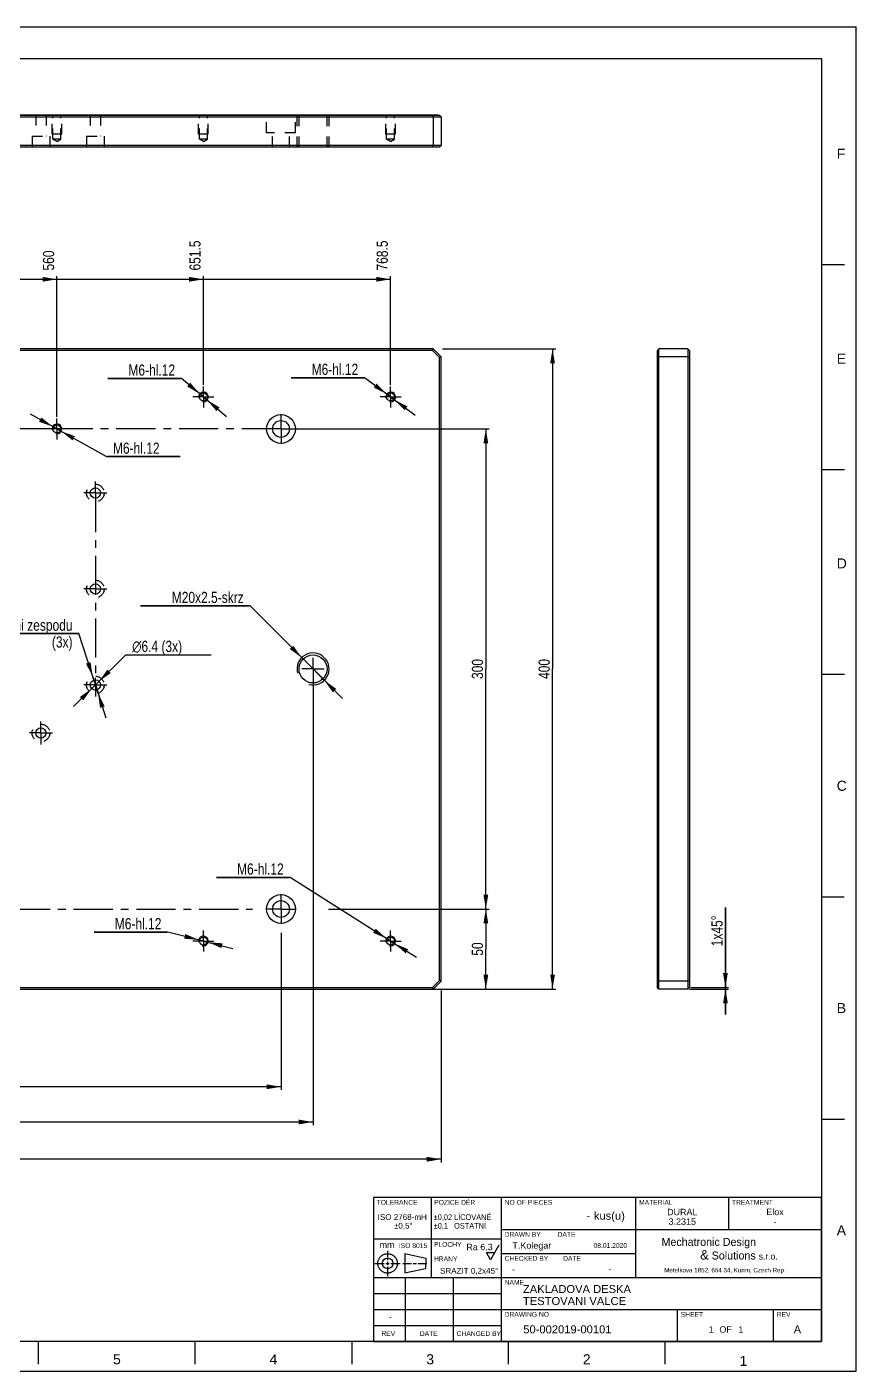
# Model space of a CAD drawing. Header units: millimetres. Extents: x 0 to 1582, y -523 to 577.
# Drawn here: x 334.9 to 594, y 0 to 420 of the extents above; entities that cross this region are included whole.
import ezdxf

# ---------------------------------------------------------------- set-up
doc = ezdxf.new("R2010")
doc.units = ezdxf.units.MM
doc.header["$LTSCALE"] = 32.67
doc.linetypes.add('CENTER', pattern=[0.6, 0.375, -0.075, 0.075, -0.075])
doc.linetypes.add('HIDDEN', pattern=[0.2, 0.1, -0.1])
doc.layers.get('0').update_dxf_attribs({"linetype": 'CONTINUOUS'})
doc.layers.add('DEFAULT_1', color=7, linetype='CENTER')
doc.layers.add('DEFAULT_2', color=8, linetype='HIDDEN')
doc.styles.get("Standard").update_dxf_attribs({"font": 'txt', "width": 0.8})
doc.styles.add('TEXTSTYLE_1', font='gdt', dxfattribs={"width": 0.8})
doc.styles.add('TEXTSTYLE_2', font='arial.ttf')
doc.styles.add('TEXTSTYLE_3', font='arial.ttf')
doc.styles.add('TEXTSTYLE_5', font='cgtimebd.ttf')
doc.dimstyles.new('DIMSTYLE_1', dxfattribs={"dimtxt": 3.5, "dimasz": 4.5, "dimexe": 1, "dimexo": 0.5, "dimgap": 0.875, "dimtad": 1, "dimlfac": 2, "dimdsep": 46, "dimtxsty": 'STANDARD', "dimblk": '_FILLED', "dimblk1": '_FILLED', "dimblk2": '_FILLED', "dimcen": 0.09, "dimazin": 2, "dimtp": 0.2, "dimtm": 0.2, "dimtfac": 1, "dimtofl": 0, "dimtmove": 0, "dimatfit": 3, "dimldrblk": '_FILLED', "dimfxl": 1, "dimtolj": 1, "dimarcsym": 0})
doc.dimstyles.new('DIMSTYLE_11', dxfattribs={"dimtxt": 3.5, "dimasz": 4.5, "dimexe": 1, "dimexo": 0.5, "dimgap": 0.875, "dimtad": 0, "dimtih": 1, "dimtoh": 1, "dimlfac": 2, "dimdsep": 46, "dimtxsty": 'STANDARD', "dimblk": '_FILLED', "dimblk1": '_FILLED', "dimblk2": '_FILLED', "dimcen": 0.09, "dimazin": 2, "dimtp": 0.8, "dimtm": 0.8, "dimtfac": 1, "dimtofl": 0, "dimtmove": 0, "dimatfit": 3, "dimldrblk": '_FILLED', "dimfxl": 1, "dimtolj": 1, "dimarcsym": 0})
doc.dimstyles.new('DIMSTYLE_2', dxfattribs={"dimtxt": 3.5, "dimasz": 4.5, "dimexe": 1, "dimexo": 0.5, "dimgap": 0.875, "dimtad": 1, "dimlfac": 2, "dimdsep": 46, "dimtxsty": 'STANDARD', "dimblk": '_FILLED', "dimblk1": '_FILLED', "dimblk2": '_FILLED', "dimcen": 0.09, "dimazin": 2, "dimtp": 0.5, "dimtm": 0.5, "dimtfac": 1, "dimtofl": 0, "dimtmove": 0, "dimatfit": 3, "dimldrblk": '_FILLED', "dimfxl": 1, "dimtolj": 1, "dimarcsym": 0})
doc.dimstyles.new('DIMSTYLE_3', dxfattribs={"dimtxt": 3.5, "dimasz": 4.5, "dimexe": 1, "dimexo": 0.5, "dimgap": 0.875, "dimtad": 1, "dimlfac": 2, "dimdsep": 46, "dimtxsty": 'STANDARD', "dimblk": '_FILLED', "dimblk1": '_FILLED', "dimblk2": '_FILLED', "dimcen": 0.09, "dimazin": 2, "dimtp": 0.8, "dimtm": 0.8, "dimtfac": 1, "dimtofl": 0, "dimtmove": 0, "dimatfit": 3, "dimldrblk": '_FILLED', "dimfxl": 1, "dimtolj": 1, "dimarcsym": 0})
doc.dimstyles.new('DIMSTYLE_4', dxfattribs={"dimtxt": 3.5, "dimasz": 4.5, "dimexe": 1, "dimexo": 0.5, "dimgap": 0.875, "dimtad": 1, "dimlfac": 2, "dimdsep": 46, "dimtxsty": 'STANDARD', "dimblk": '_FILLED', "dimblk1": '_FILLED', "dimblk2": '_FILLED', "dimcen": 0.09, "dimazin": 2, "dimtp": 0.3, "dimtm": 0.3, "dimtfac": 1, "dimtofl": 0, "dimtmove": 0, "dimatfit": 3, "dimldrblk": '_FILLED', "dimfxl": 1, "dimtolj": 1, "dimarcsym": 0})
doc.dimstyles.new('DIMSTYLE_5', dxfattribs={"dimtxt": 3.5, "dimasz": 4.5, "dimexe": 1, "dimexo": 0.5, "dimtad": 1, "dimlfac": 2, "dimdsep": 46, "dimtxsty": 'STANDARD', "dimblk": '_FILLED', "dimblk1": '_FILLED', "dimblk2": '_FILLED', "dimcen": 0.09, "dimazin": 2, "dimtp": 0.2, "dimtm": 0.2, "dimtfac": 1, "dimtmove": 0, "dimatfit": 2, "dimldrblk": '_FILLED', "dimfxl": 1, "dimtolj": 1, "dimarcsym": 0})
doc.dimstyles.new('DIMSTYLE_7', dxfattribs={"dimtxt": 3.5, "dimasz": 4.5, "dimexe": 1, "dimexo": 0.5, "dimtad": 1, "dimlfac": 2, "dimdsep": 46, "dimtxsty": 'STANDARD', "dimblk": '_FILLED', "dimblk1": '_FILLED', "dimblk2": '_FILLED', "dimcen": 0.09, "dimazin": 2, "dimtp": 0.1, "dimtm": 0.1, "dimtfac": 1, "dimtmove": 0, "dimatfit": 2, "dimldrblk": '_FILLED', "dimfxl": 1, "dimtolj": 1, "dimarcsym": 0})
doc.dimstyles.new('DIMSTYLE_8', dxfattribs={"dimtxt": 3.5, "dimasz": 4.5, "dimexe": 1, "dimexo": 0.5, "dimgap": 0.875, "dimtad": 1, "dimlfac": 2, "dimdsep": 46, "dimtxsty": 'STANDARD', "dimblk": '_FILLED', "dimblk1": '_FILLED', "dimblk2": '_FILLED', "dimcen": 0.09, "dimazin": 2, "dimtp": 0.1, "dimtm": 0.1, "dimtfac": 1, "dimtofl": 0, "dimtmove": 0, "dimatfit": 3, "dimldrblk": '_FILLED', "dimfxl": 1, "dimtolj": 1, "dimarcsym": 0})

# ---------------------------------------------------------------- blocks, each defined once
blk = doc.blocks.new('_FILLED')
at = {"color": 0, "linetype": 'BYBLOCK'}
blk.add_solid([(0, 0), (-1, 0.167), (-1, -0.167)], dxfattribs=at)
blk = doc.blocks.new('*D0')
at = {"color": 2, "linetype": 'CONTINUOUS'}
for p, q in [((46.17, 392.45), (46.17, 400.45)), ((46.17, 400.45), (46.17, 387.45)), ((463.33, 392.45), (45.17, 392.45)), ((46.17, 374.45), (46.17, 387.45)), ((463.33, 382.45), (45.17, 382.45)), ((46.17, 382.45), (46.17, 374.45))]:
    blk.add_line(p, q, dxfattribs=at)
at = {"color": 2, "linetype": 'CONTINUOUS', "xscale": 4.5, "yscale": 4.5, "zscale": 4.5}
for p, rotation in [((46.17, 392.45), 270), ((46.17, 382.45), 90)]:
    blk.add_blockref('_FILLED', p, dxfattribs=dict(at, rotation=rotation))
at = {"color": 2, "linetype": 'CONTINUOUS', "insert": (41.79, 387.45), "char_height": 3.5, "width": 8.25, "attachment_point": 2, "rotation": 90, "line_spacing_factor": 0.9}
blk.add_mtext('20', dxfattribs=at)
blk = doc.blocks.new('*D1')
at = {"color": 2, "linetype": 'CONTINUOUS'}
for p, q in [((464.83, 319.38), (500.16, 319.38)), ((499.16, 319.38), (499.16, 219.38)), ((499.16, 119.38), (499.16, 219.38)), ((464.83, 119.38), (500.16, 119.38))]:
    blk.add_line(p, q, dxfattribs=at)
at = {"color": 2, "linetype": 'CONTINUOUS', "xscale": 4.5, "yscale": 4.5, "zscale": 4.5}
for p, rotation in [((499.16, 319.38), 90), ((499.16, 119.38), 270)]:
    blk.add_blockref('_FILLED', p, dxfattribs=dict(at, rotation=rotation))
at = {"color": 2, "linetype": 'CONTINUOUS', "insert": (494.78, 219.38), "char_height": 3.5, "width": 12.375, "attachment_point": 2, "rotation": 90, "line_spacing_factor": 0.9}
blk.add_mtext('400', dxfattribs=at)
blk = doc.blocks.new('*D2')
at = {"color": 2, "linetype": 'CONTINUOUS'}
for p, q in [((64.33, 118.88), (64.33, 65.2)), ((464.33, 118.88), (464.33, 65.2)), ((64.33, 66.2), (264.33, 66.2)), ((464.33, 66.2), (264.33, 66.2))]:
    blk.add_line(p, q, dxfattribs=at)
at = {"color": 2, "linetype": 'CONTINUOUS', "xscale": 4.5, "yscale": 4.5, "zscale": 4.5, "rotation": 180}
blk.add_blockref('_FILLED', (64.33, 66.2), dxfattribs=at)
at = {"color": 2, "linetype": 'CONTINUOUS', "xscale": 4.5, "yscale": 4.5, "zscale": 4.5}
blk.add_blockref('_FILLED', (464.33, 66.2), dxfattribs=at)
at = {"color": 2, "linetype": 'CONTINUOUS', "insert": (264.33, 70.57), "char_height": 3.5, "width": 12.375, "attachment_point": 2, "line_spacing_factor": 0.9}
blk.add_mtext('800', dxfattribs=at)
blk = doc.blocks.new('*D3')
at = {"color": 2, "linetype": 'CONTINUOUS'}
for p, q in [((429.17, 144.38), (479.32, 144.38)), ((478.32, 144.38), (478.32, 131.88)), ((478.32, 119.38), (478.32, 131.88)), ((114.83, 119.38), (479.32, 119.38))]:
    blk.add_line(p, q, dxfattribs=at)
at = {"color": 2, "linetype": 'CONTINUOUS', "xscale": 4.5, "yscale": 4.5, "zscale": 4.5}
for p, rotation in [((478.32, 144.38), 90), ((478.32, 119.38), 270)]:
    blk.add_blockref('_FILLED', p, dxfattribs=dict(at, rotation=rotation))
at = {"color": 2, "linetype": 'CONTINUOUS', "insert": (473.94, 131.88), "char_height": 3.5, "width": 7.875, "attachment_point": 2, "rotation": 90, "line_spacing_factor": 0.9}
blk.add_mtext('50', dxfattribs=at)
blk = doc.blocks.new('*D7')
at = {"color": 2, "linetype": 'CONTINUOUS'}
for p, q in [((414.83, 294.38), (479.32, 294.38)), ((478.32, 294.38), (478.32, 219.38)), ((478.32, 144.38), (478.32, 219.38)), ((432.96, 144.38), (479.32, 144.38))]:
    blk.add_line(p, q, dxfattribs=at)
at = {"color": 2, "linetype": 'CONTINUOUS', "xscale": 4.5, "yscale": 4.5, "zscale": 4.5}
for p, rotation in [((478.32, 294.38), 90), ((478.32, 144.38), 270)]:
    blk.add_blockref('_FILLED', p, dxfattribs=dict(at, rotation=rotation))
at = {"color": 2, "linetype": 'CONTINUOUS', "insert": (473.94, 219.38), "char_height": 3.5, "width": 12, "attachment_point": 2, "rotation": 90, "line_spacing_factor": 0.9}
blk.add_mtext('300', dxfattribs=at)
blk = doc.blocks.new('*D8')
at = {"color": 2, "linetype": 'CONTINUOUS'}
for p, q in [((414.33, 136.93), (414.33, 87.84)), ((114.33, 132.97), (114.33, 87.84)), ((114.33, 88.84), (264.33, 88.84)), ((414.33, 88.84), (264.33, 88.84))]:
    blk.add_line(p, q, dxfattribs=at)
at = {"color": 2, "linetype": 'CONTINUOUS', "xscale": 4.5, "yscale": 4.5, "zscale": 4.5, "rotation": 180}
blk.add_blockref('_FILLED', (114.33, 88.84), dxfattribs=at)
at = {"color": 2, "linetype": 'CONTINUOUS', "xscale": 4.5, "yscale": 4.5, "zscale": 4.5}
blk.add_blockref('_FILLED', (414.33, 88.84), dxfattribs=at)
at = {"color": 2, "linetype": 'CONTINUOUS', "insert": (264.33, 93.21), "char_height": 3.5, "width": 12.375, "attachment_point": 2, "line_spacing_factor": 0.9}
blk.add_mtext('600', dxfattribs=at)
blk = doc.blocks.new('*D11')
at = {"color": 2, "linetype": 'CONTINUOUS'}
for p, q in [((64.33, 218.88), (64.33, 76.83)), ((424.33, 218.88), (424.33, 76.83)), ((64.33, 77.83), (244.33, 77.83)), ((424.33, 77.83), (244.33, 77.83))]:
    blk.add_line(p, q, dxfattribs=at)
at = {"color": 2, "linetype": 'CONTINUOUS', "xscale": 4.5, "yscale": 4.5, "zscale": 4.5, "rotation": 180}
blk.add_blockref('_FILLED', (64.33, 77.83), dxfattribs=at)
at = {"color": 2, "linetype": 'CONTINUOUS', "xscale": 4.5, "yscale": 4.5, "zscale": 4.5}
blk.add_blockref('_FILLED', (424.33, 77.83), dxfattribs=at)
at = {"color": 2, "linetype": 'CONTINUOUS', "insert": (244.33, 82.2), "char_height": 3.5, "width": 12.375, "attachment_point": 2, "line_spacing_factor": 0.9}
blk.add_mtext('720', dxfattribs=at)
blk = doc.blocks.new('*D13')
at = {"color": 2, "linetype": 'CONTINUOUS'}
for p, q in [((404.67, 239.12), (370.42, 239.12)), ((370.42, 239.12), (404.42, 239.12)), ((424.33, 219.38), (404.67, 239.12)), ((420.8, 222.92), (420.8, 222.92)), ((420.8, 222.92), (424.33, 219.38)), ((427.86, 215.83), (424.33, 219.38)), ((424.33, 219.38), (433.5, 210.17)), ((427.86, 215.83), (427.86, 215.83))]:
    blk.add_line(p, q, dxfattribs=at)
at = {"color": 2, "linetype": 'CONTINUOUS', "xscale": 4.5, "yscale": 4.5, "zscale": 4.5}
for p, rotation in [((420.8, 222.92), 314.8798100853), ((427.86, 215.83), 134.8778674119)]:
    blk.add_blockref('_FILLED', p, dxfattribs=dict(at, rotation=rotation))
at = {"color": 2, "linetype": 'CONTINUOUS', "insert": (402.67, 243.49), "char_height": 3.5, "width": 45.75, "attachment_point": 3, "line_spacing_factor": 0.9}
blk.add_mtext('M20x2.5-skrz', dxfattribs=at)
blk = doc.blocks.new('*D21')
at = {"color": 2, "linetype": 'CONTINUOUS'}
for p, q in [((356.33, 214.38), (365.83, 223.82)), ((365.83, 223.82), (366.08, 223.82)), ((366.08, 223.82), (392.49, 223.82)), ((356.33, 214.38), (349.52, 207.61)), ((355.19, 213.25), (356.33, 214.38)), ((357.46, 215.51), (356.33, 214.38)), ((357.46, 215.51), (357.46, 215.51)), ((355.19, 213.25), (355.19, 213.25))]:
    blk.add_line(p, q, dxfattribs=at)
at = {"color": 2, "linetype": 'CONTINUOUS', "xscale": 4.5, "yscale": 4.5, "zscale": 4.5}
for p, rotation in [((357.46, 215.51), 224.8294081169), ((355.19, 213.25), 44.8274754216)]:
    blk.add_blockref('_FILLED', p, dxfattribs=dict(at, rotation=rotation))
at = {"color": 2, "linetype": 'CONTINUOUS', "insert": (367.83, 228.19), "char_height": 3.5, "width": 34.375, "attachment_point": 1, "line_spacing_factor": 0.9, "style": 'TEXTSTYLE_1'}
blk.add_mtext('{\\fgdt;n}\\ftxt;6.4 (3x)', dxfattribs=at)
blk = doc.blocks.new('*D22')
at = {"color": 2, "linetype": 'CONTINUOUS'}
for p, q in [((351.2, 230.45), (275.95, 230.45)), ((275.95, 230.45), (350.95, 230.45)), ((356.33, 214.38), (351.2, 230.45)), ((355.49, 217), (355.49, 217)), ((355.49, 217), (356.33, 214.38)), ((357.16, 211.76), (356.33, 214.38)), ((356.33, 214.38), (359.6, 204.14)), ((357.16, 211.76), (357.16, 211.76))]:
    blk.add_line(p, q, dxfattribs=at)
at = {"color": 2, "linetype": 'CONTINUOUS', "xscale": 4.5, "yscale": 4.5, "zscale": 4.5}
for p, rotation in [((355.49, 217), 287.7084296975), ((357.16, 211.76), 107.7084296975)]:
    blk.add_blockref('_FILLED', p, dxfattribs=dict(at, rotation=rotation))
at = {"color": 2, "linetype": 'CONTINUOUS', "insert": (349.2, 234.82), "char_height": 3.5, "width": 107.25, "attachment_point": 3, "line_spacing_factor": 0.9, "style": 'TEXTSTYLE_1'}
blk.add_mtext('{\\fgdt;n}\\ftxt;11-hl.6.8 zahloubeni zespodu\\P(3x)', dxfattribs=at)
blk = doc.blocks.new('*D31')
at = {"color": 2, "linetype": 'CONTINUOUS'}
for p, q in [((553.17, 119.88), (553.17, 144.82)), ((553.17, 144.82), (553.17, 119.63)), ((541.91, 119.38), (554.17, 119.38)), ((542.41, 119.88), (554.17, 119.88)), ((553.17, 111.38), (553.17, 119.63)), ((553.17, 119.38), (553.17, 111.38))]:
    blk.add_line(p, q, dxfattribs=at)
at = {"color": 2, "linetype": 'CONTINUOUS', "xscale": 4.5, "yscale": 4.5, "zscale": 4.5}
for p, rotation in [((553.17, 119.88), 270), ((553.17, 119.38), 90)]:
    blk.add_blockref('_FILLED', p, dxfattribs=dict(at, rotation=rotation))
at = {"color": 2, "linetype": 'CONTINUOUS', "insert": (548.79, 132.74), "char_height": 3.5, "width": 18.125, "attachment_point": 1, "rotation": 90, "line_spacing_factor": 0.9}
blk.add_mtext('1x45\\fgdt;{\\fgdt;~}', dxfattribs=at)
blk = doc.blocks.new('*D35')
at = {"color": 2, "linetype": 'CONTINUOUS'}
for p, q in [((378.96, 137.16), (355.96, 137.16)), ((355.96, 137.16), (378.71, 137.16)), ((390.08, 134.38), (378.96, 137.16)), ((388.62, 134.74), (388.62, 134.74)), ((388.62, 134.74), (390.08, 134.38)), ((391.53, 134.01), (390.08, 134.38)), ((390.08, 134.38), (399.29, 132.07)), ((391.53, 134.01), (391.53, 134.01))]:
    blk.add_line(p, q, dxfattribs=at)
at = {"color": 2, "linetype": 'CONTINUOUS', "xscale": 4.5, "yscale": 4.5, "zscale": 4.5}
for p, rotation in [((388.62, 134.74), 345.9464689269), ((391.53, 134.01), 165.9464689269)]:
    blk.add_blockref('_FILLED', p, dxfattribs=dict(at, rotation=rotation))
at = {"color": 2, "linetype": 'CONTINUOUS', "insert": (376.96, 141.54), "char_height": 3.5, "width": 28.875, "attachment_point": 3, "line_spacing_factor": 0.9}
blk.add_mtext('M6-hl.12', dxfattribs=at)
blk = doc.blocks.new('*D36')
at = {"color": 2, "linetype": 'CONTINUOUS'}
for p, q in [((417.17, 154.25), (394.17, 154.25)), ((394.17, 154.25), (416.92, 154.25)), ((448.58, 134.38), (417.17, 154.25)), ((447.31, 135.18), (447.31, 135.18)), ((447.31, 135.18), (448.58, 134.38)), ((449.85, 133.58), (448.58, 134.38)), ((448.58, 134.38), (456.61, 129.3)), ((449.85, 133.58), (449.85, 133.58))]:
    blk.add_line(p, q, dxfattribs=at)
at = {"color": 2, "linetype": 'CONTINUOUS', "xscale": 4.5, "yscale": 4.5, "zscale": 4.5}
for p, rotation in [((447.31, 135.18), 327.6801943706), ((449.85, 133.58), 147.6813527504)]:
    blk.add_blockref('_FILLED', p, dxfattribs=dict(at, rotation=rotation))
at = {"color": 2, "linetype": 'CONTINUOUS', "insert": (415.17, 158.62), "char_height": 3.5, "width": 28.875, "attachment_point": 3, "line_spacing_factor": 0.9}
blk.add_mtext('M6-hl.12', dxfattribs=at)
blk = doc.blocks.new('*D37')
at = {"color": 2, "linetype": 'CONTINUOUS'}
for p, q in [((383.23, 310.14), (360.23, 310.14)), ((360.23, 310.14), (382.98, 310.14)), ((390.08, 304.38), (383.23, 310.14)), ((388.93, 305.34), (388.93, 305.34)), ((388.93, 305.34), (390.08, 304.38)), ((391.23, 303.41), (390.08, 304.38)), ((390.08, 304.38), (397.34, 298.26)), ((391.23, 303.41), (391.23, 303.41))]:
    blk.add_line(p, q, dxfattribs=at)
at = {"color": 2, "linetype": 'CONTINUOUS', "xscale": 4.5, "yscale": 4.5, "zscale": 4.5}
for p, rotation in [((388.93, 305.34), 319.8911457438), ((391.23, 303.41), 139.8932426119)]:
    blk.add_blockref('_FILLED', p, dxfattribs=dict(at, rotation=rotation))
at = {"color": 2, "linetype": 'CONTINUOUS', "insert": (381.23, 314.52), "char_height": 3.5, "width": 28.875, "attachment_point": 3, "line_spacing_factor": 0.9}
blk.add_mtext('M6-hl.12', dxfattribs=at)
blk = doc.blocks.new('*D38')
at = {"color": 2, "linetype": 'CONTINUOUS'}
for p, q in [((440.46, 310.39), (417.46, 310.39)), ((417.46, 310.39), (440.21, 310.39)), ((448.58, 304.38), (440.46, 310.39)), ((447.37, 305.27), (447.37, 305.27)), ((447.37, 305.27), (448.58, 304.38)), ((449.78, 303.49), (448.58, 304.38)), ((448.58, 304.38), (456.21, 298.73)), ((449.78, 303.49), (449.78, 303.49))]:
    blk.add_line(p, q, dxfattribs=at)
at = {"color": 2, "linetype": 'CONTINUOUS', "xscale": 4.5, "yscale": 4.5, "zscale": 4.5}
for p, rotation in [((447.37, 305.27), 323.4969280707), ((449.78, 303.49), 143.4947243841)]:
    blk.add_blockref('_FILLED', p, dxfattribs=dict(at, rotation=rotation))
at = {"color": 2, "linetype": 'CONTINUOUS', "insert": (438.46, 314.76), "char_height": 3.5, "width": 28.875, "attachment_point": 3, "line_spacing_factor": 0.9}
blk.add_mtext('M6-hl.12', dxfattribs=at)
blk = doc.blocks.new('*D39')
at = {"color": 2, "linetype": 'CONTINUOUS'}
for p, q in [((344.33, 294.38), (336.03, 299)), ((343.02, 295.11), (343.02, 295.11)), ((343.02, 295.11), (344.33, 294.38)), ((345.64, 293.65), (344.33, 294.38)), ((344.33, 294.38), (359.83, 285.75)), ((345.64, 293.65), (345.64, 293.65)), ((359.83, 285.75), (382.83, 285.75)), ((382.83, 285.75), (360.08, 285.75))]:
    blk.add_line(p, q, dxfattribs=at)
at = {"color": 2, "linetype": 'CONTINUOUS', "xscale": 4.5, "yscale": 4.5, "zscale": 4.5}
for p, rotation in [((343.02, 295.11), 330.8974661422), ((345.64, 293.65), 150.8961327001)]:
    blk.add_blockref('_FILLED', p, dxfattribs=dict(at, rotation=rotation))
at = {"color": 2, "linetype": 'CONTINUOUS', "insert": (361.83, 290.12), "char_height": 3.5, "width": 28.875, "attachment_point": 1, "line_spacing_factor": 0.9}
blk.add_mtext('M6-hl.12', dxfattribs=at)
blk = doc.blocks.new('*D44')
at = {"color": 2, "linetype": 'CONTINUOUS'}
blk.add_line((390.08, 308.13), (390.08, 342.13), dxfattribs=at)
at = {"color": 2, "linetype": 'CONTINUOUS', "insert": (385.7, 343.88), "char_height": 3.5, "width": 17.625, "attachment_point": 1, "rotation": 90, "line_spacing_factor": 0.9}
blk.add_mtext('651.5', dxfattribs=at)
blk = doc.blocks.new('*D45')
at = {"color": 2, "linetype": 'CONTINUOUS'}
blk.add_line((448.58, 308.13), (448.58, 342.13), dxfattribs=at)
at = {"color": 2, "linetype": 'CONTINUOUS', "insert": (444.2, 343.88), "char_height": 3.5, "width": 19.125, "attachment_point": 1, "rotation": 90, "line_spacing_factor": 0.9}
blk.add_mtext('768.5', dxfattribs=at)
blk = doc.blocks.new('*D46')
at = {"color": 2, "linetype": 'CONTINUOUS'}
blk.add_line((344.33, 298.13), (344.33, 342.13), dxfattribs=at)
at = {"color": 2, "linetype": 'CONTINUOUS', "insert": (339.95, 343.88), "char_height": 3.5, "width": 12, "attachment_point": 1, "rotation": 90, "line_spacing_factor": 0.9}
blk.add_mtext('560', dxfattribs=at)
blk = doc.blocks.new('RAZITKO_A3_BL0', base_point=(294.84, 205.02))
at = {"color": 2, "linetype": 'CONTINUOUS', "style": 'TEXTSTYLE_2'}
blk.add_text('50-002019-00101', height=2.5, rotation=90, dxfattribs=at).set_placement((15.36, 370.69))
for s, height, p in [('DURAL', 2, (534.96, 48.71)), ('Elox', 2, (565.95, 48.73)), ('-', 2.5, (509.74, 47.3)), ('kus(u)', 2.5, (512.07, 47.3)), ('3.2315', 2, (535.42, 45.71)), ('-', 2, (568.19, 45.73)), ('T.Kolegar', 2, (486.65, 38.24)), ('08.01.2020', 1.5, (511.96, 38.51)), ('-', 2, (486.5, 30.86)), ('-', 1.5, (516.7, 31.13)), ('ZAKLADOVA DESKA', 2.5, (489.91, 24.4)), ('TESTOVANI VALCE', 2.5, (489.91, 20.65)), ('50-002019-00101', 2.5, (490.01, 11.8)), ('1', 2, (547.97, 12.02)), ('OF', 2, (551.29, 12.02)), ('1', 2, (557.23, 12.02)), ('A', 2.5, (574.5, 11.77))]:
    blk.add_text(s, height=height, dxfattribs=at).set_placement(p)
blk = doc.blocks.new('REV_TABLE_BL1', base_point=(448.5, 17))
at = {"color": 2, "linetype": 'CONTINUOUS', "style": 'TEXTSTYLE_2'}
blk.add_text('-', height=2, dxfattribs=at).set_placement((448.04, 16))

msp = doc.modelspace()

# ---------------------------------------------------------------- linework, layer by layer
at = {"color": 7, "linetype": 'CONTINUOUS'}
for p, q in [((0, 420), (594, 420)), ((594, 0), (594, 420)), ((8.7839, 410.0844), (583.2088, 410.0844)), ((583.2088, 410.0844), (583.209, 9.2343)), ((64.3285, 391.9479), (464.3285, 391.9479)), ((64.8285, 392.4479), (463.8285, 392.4479)), ((461.8285, 391.9479), (461.6214, 392.4479)), ((461.8285, 391.9479), (461.8285, 382.9479)), ((464.3285, 391.9479), (463.8285, 392.4479)), ((464.3285, 391.9479), (464.3285, 382.9479)), ((464.3285, 382.9479), (64.3285, 382.9479)), ((463.8285, 382.4479), (64.8285, 382.4479)), ((461.8285, 382.9479), (461.6214, 382.4479)), ((464.3285, 382.9479), (463.8285, 382.4479)), ((461.8285, 319.3774), (66.8285, 319.3774)), ((461.8285, 319.3774), (461.6214, 318.8774)), ((464.3285, 316.8774), (461.8285, 319.3774)), ((532.4135, 319.3774), (531.9135, 318.8774)), ((532.4135, 119.3774), (532.4135, 319.3774)), ((541.4135, 319.3774), (532.4135, 319.3774)), ((541.4135, 319.3774), (541.4135, 119.3774)), ((541.4135, 319.3774), (541.9135, 318.8774)), ((461.6214, 318.8774), (67.0356, 318.8774)), ((463.8285, 316.6703), (461.6214, 318.8774)), ((464.3285, 316.8774), (463.8285, 316.6703)), ((463.8285, 122.0846), (463.8285, 316.6703)), ((464.3285, 121.8774), (464.3285, 316.8774)), ((531.9135, 119.8774), (531.9135, 318.8774)), ((532.4135, 316.8774), (531.9135, 316.6703)), ((541.4135, 316.8774), (532.4135, 316.8774)), ((541.4135, 316.8774), (541.9135, 316.6703)), ((541.9135, 318.8774), (541.9135, 119.8774)), ((583.203, 148.2094), (590.318, 148.2094)), ((461.6214, 119.8774), (463.8285, 122.0846)), ((461.8285, 119.3774), (464.3285, 121.8774)), ((464.3285, 121.8774), (463.8285, 122.0846)), ((532.4135, 121.8774), (531.9135, 122.0846)), ((541.4135, 121.8774), (532.4135, 121.8774)), ((541.4135, 121.8774), (541.9135, 122.0846)), ((66.8285, 119.3774), (461.8285, 119.3774)), ((67.0356, 119.8774), (461.6214, 119.8774)), ((461.8285, 119.3774), (461.6214, 119.8774)), ((532.4135, 119.3774), (531.9135, 119.8774)), ((541.4135, 119.3774), (532.4135, 119.3774)), ((541.4135, 119.3774), (541.9135, 119.8774)), ((583.2, 54.23), (443.2, 54.23)), ((443.2, 54.23), (443.2, 9.23)), ((483.2, 9.23), (483.2, 54.23)), ((525.2, 29.23), (525.2, 54.23)), ((583.2, 9.23), (583.2, 54.23)), ((483.2, 44.23), (583.2, 44.23)), ((443.2, 29.23), (583.2, 29.23)), ((443.2, 14.23), (483.2, 14.23)), ((583.209, 9.2343), (17.7839, 9.2343)), ((443.2, 9.23), (583.2, 9.23)), ((0, 0), (594, 0))]:
    msp.add_line(p, q, dxfattribs=at)
at = {"color": 2, "linetype": 'CONTINUOUS'}
for p, q in [((590.3208, 345.6216), (583.2088, 345.6216)), ((64.3285, 341.1341), (448.5785, 341.1341)), ((590.3208, 281.6216), (583.2088, 281.6216)), ((590.3208, 217.6216), (583.2088, 217.6216)), ((583.2087, 78.6967), (590.3206, 78.6967)), ((461.2, 54.23), (461.2, 29.23)), ((554.2, 44.23), (554.2, 54.23)), ((483.2, 41.23), (443.2, 41.23)), ((482.4212, 39.3054), (479.813, 34.7878)), ((443.6874, 33.6617), (446.5792, 33.6617)), ((447.105, 33.6617), (448.1565, 33.6617)), ((447.6307, 37.605), (447.6307, 34.7133)), ((447.6307, 34.1874), (447.6307, 33.1359)), ((448.6823, 33.6617), (451.574, 33.6617)), ((452.3649, 33.6604), (455.141, 33.6604)), ((452.9717, 36.7123), (459.5546, 35.297)), ((452.9717, 36.7123), (453.0046, 30.656)), ((455.6457, 33.6604), (456.6552, 33.6604)), ((457.1599, 33.6604), (459.936, 33.6604)), ((459.5546, 35.297), (459.5217, 32.0384)), ((478.5144, 37.037), (481.1116, 37.037)), ((479.813, 34.7878), (478.5144, 37.037)), ((483.2, 36.73), (525.2, 36.73)), ((447.6307, 32.6102), (447.6307, 29.7184)), ((453.0046, 30.656), (459.5217, 32.0384)), ((453.2, 9.23), (453.2, 29.23)), ((468.2, 9.23), (468.2, 29.23)), ((443.2, 24.23), (483.2, 24.23)), ((443.2, 19.23), (583.2, 19.23)), ((538.2, 9.23), (538.2, 19.23)), ((568.2, 9.23), (568.2, 19.23)), ((338.5683, 2.1223), (338.5683, 9.2341)), ((387.4883, 2.1223), (387.4883, 9.2341)), ((436.4245, 9.2343), (436.4245, 2.1223)), ((485.3525, 2.1223), (485.3525, 9.2343)), ((534.2806, 9.2343), (534.2806, 2.1223))]:
    msp.add_line(p, q, dxfattribs=at)
at = {"color": 7, "linetype": 'CONTINUOUS'}
for centre, radius in [((390.0785, 304.3774), 1.25), ((448.5785, 304.3774), 1.25), ((414.3285, 294.3774), 4.5), ((344.3285, 294.3774), 1.25), ((414.3285, 294.3774), 2.625), ((356.3285, 274.3774), 1.6), ((356.3285, 244.3774), 1.6), ((424.3285, 219.3774), 4.375), ((356.3285, 214.3774), 1.6), ((339.3285, 199.3774), 1.6), ((414.3285, 144.3774), 4.5), ((414.3285, 144.3774), 2.625), ((390.0785, 134.3774), 1.25), ((448.5785, 134.3774), 1.25)]:
    msp.add_circle(centre, radius, dxfattribs=at)
at = {"color": 2, "linetype": 'CONTINUOUS'}
msp.add_circle((447.6308, 33.6617), 1.656, dxfattribs=at)
for centre, radius in [((390.0785, 304.3774), 1.5), ((448.5785, 304.3774), 1.5), ((344.3285, 294.3774), 1.5), ((424.3285, 219.3774), 5), ((390.0785, 134.3774), 1.5), ((448.5785, 134.3774), 1.5)]:
    msp.add_arc(centre, radius, 255, 195, dxfattribs=at)
for points in [[(444.5899, 33.6617), (444.5899, 33.8061), (444.6106, 34.095), (444.7031, 34.5196), (444.8553, 34.9266), (445.0639, 35.308), (445.3248, 35.6558), (445.6326, 35.963), (445.9811, 36.2233), (446.3632, 36.4316), (446.7711, 36.5834), (447.1965, 36.6757), (447.486, 36.6964), (447.6308, 36.6964)], [(447.6308, 30.6242), (447.486, 30.6242), (447.1965, 30.6449), (446.7711, 30.7374), (446.3632, 30.8893), (445.9811, 31.0977), (445.6326, 31.3583), (445.3248, 31.6658), (445.0639, 32.0139), (444.8553, 32.3956), (444.7031, 32.803), (444.6106, 33.2279), (444.5899, 33.5171), (444.5899, 33.6617)], [(447.6308, 36.6964), (447.7751, 36.6964), (448.0637, 36.6757), (448.4877, 36.5834), (448.8944, 36.4316), (449.2753, 36.2233), (449.6227, 35.963), (449.9295, 35.6558), (450.1896, 35.308), (450.3976, 34.9266), (450.5493, 34.5196), (450.6415, 34.095), (450.6622, 33.8061), (450.6622, 33.6617)], [(450.6622, 33.6617), (450.6622, 33.5171), (450.6415, 33.2279), (450.5493, 32.803), (450.3976, 32.3956), (450.1896, 32.0139), (449.9295, 31.6658), (449.6227, 31.3583), (449.2753, 31.0977), (448.8944, 30.8893), (448.4877, 30.7374), (448.0637, 30.6449), (447.7751, 30.6242), (447.6308, 30.6242)]]:
    msp.add_open_spline(points, degree=3, dxfattribs=at)
for points in [[(344.3285, 341.1341), (339.8285, 340.3841), (339.8285, 341.8841)], [(390.0785, 341.1341), (385.5785, 340.3841), (385.5785, 341.8841)], [(448.5785, 341.1341), (444.0785, 340.3841), (444.0785, 341.8841)]]:
    msp.add_solid(points, dxfattribs=at)
at = {"layer": 'DEFAULT_1', "color": 7, "linetype": 'CENTER'}
for p, q in [((390.0785, 304.3774), (390.0785, 307.6274)), ((448.5785, 304.3774), (448.5785, 307.6274)), ((390.0785, 304.3774), (386.8285, 304.3774)), ((390.0785, 304.3774), (393.3285, 304.3774)), ((390.0785, 304.3774), (390.0785, 301.1274)), ((448.5785, 304.3774), (445.3285, 304.3774)), ((448.5785, 304.3774), (451.8285, 304.3774)), ((448.5785, 304.3774), (448.5785, 301.1274)), ((414.3285, 294.3774), (414.3285, 299.0024)), ((341.0785, 294.3774), (204.3285, 294.3774)), ((344.3285, 294.3774), (341.0785, 294.3774)), ((344.3285, 294.3774), (344.3285, 297.6274)), ((414.3285, 294.3774), (344.3285, 294.3774)), ((344.3285, 294.3774), (344.3285, 291.1274)), ((414.3285, 294.3774), (418.9535, 294.3774)), ((414.3285, 294.3774), (414.3285, 289.7524)), ((356.3285, 274.3774), (356.3285, 277.9774)), ((356.3285, 274.3774), (352.7285, 274.3774)), ((356.3285, 274.3774), (359.9285, 274.3774)), ((356.3285, 274.3774), (356.3285, 216.6638)), ((356.3285, 244.3774), (352.7285, 244.3774)), ((356.3285, 244.3774), (359.9285, 244.3774)), ((424.3285, 219.3774), (424.3285, 222.8199)), ((424.3285, 219.3774), (420.886, 219.3774)), ((424.3285, 219.3774), (427.771, 219.3774)), ((424.3285, 219.3774), (424.3285, 215.9349)), ((356.3285, 214.3774), (352.7285, 214.3774)), ((356.3285, 214.3774), (356.3285, 216.6638)), ((356.3285, 214.3774), (359.9285, 214.3774)), ((356.3285, 214.3774), (356.3285, 210.7774)), ((339.3285, 199.3774), (339.3285, 202.9774)), ((339.3285, 199.3774), (335.7285, 199.3774)), ((339.3285, 199.3774), (342.9285, 199.3774)), ((339.3285, 199.3774), (339.3285, 195.7774)), ((414.3285, 144.3774), (414.3285, 149.0024)), ((114.3285, 144.3774), (405.3807, 144.3774)), ((414.3285, 144.3774), (409.7035, 144.3774)), ((414.3285, 144.3774), (418.9535, 144.3774)), ((414.3285, 144.3774), (414.3285, 139.7524)), ((390.0785, 134.3774), (390.0785, 137.6274)), ((448.5785, 134.3774), (448.5785, 137.6274)), ((390.0785, 134.3774), (386.8285, 134.3774)), ((390.0785, 134.3774), (393.3285, 134.3774)), ((390.0785, 134.3774), (390.0785, 131.1274)), ((448.5785, 134.3774), (445.3285, 134.3774)), ((448.5785, 134.3774), (451.8285, 134.3774)), ((448.5785, 134.3774), (448.5785, 131.1274))]:
    msp.add_line(p, q, dxfattribs=at)
at = {"layer": 'DEFAULT_2', "color": 8, "linetype": 'HIDDEN'}
for p, q in [((337.7285, 392.4479), (337.7285, 385.8479)), ((340.9285, 392.4479), (340.9285, 385.8479)), ((342.8285, 386.4479), (342.8285, 392.4479)), ((343.0785, 384.9479), (343.0785, 392.4479)), ((345.5785, 384.9479), (345.5785, 392.4479)), ((345.8285, 386.4479), (345.8285, 392.4479)), ((354.7285, 392.4479), (354.7285, 385.8479)), ((357.9285, 392.4479), (357.9285, 385.8479)), ((388.5785, 386.4479), (388.5785, 392.4479)), ((388.8285, 384.9479), (388.8285, 392.4479)), ((391.3285, 384.9479), (391.3285, 392.4479)), ((391.5785, 386.4479), (391.5785, 392.4479)), ((409.8285, 386.9479), (409.8285, 392.4479)), ((418.8285, 386.9479), (418.8285, 392.4479)), ((419.3285, 382.4479), (419.3285, 392.4479)), ((419.9535, 382.4479), (419.9535, 392.4479)), ((428.7035, 382.4479), (428.7035, 392.4479)), ((429.3285, 382.4479), (429.3285, 392.4479)), ((447.0785, 386.4479), (447.0785, 392.4479)), ((447.3285, 384.9479), (447.3285, 392.4479)), ((449.8285, 384.9479), (449.8285, 392.4479)), ((450.0785, 386.4479), (450.0785, 392.4479)), ((345.8285, 386.4479), (342.8285, 386.4479)), ((391.5785, 386.4479), (388.5785, 386.4479)), ((418.8285, 386.9479), (409.8285, 386.9479)), ((411.7035, 382.4479), (411.7035, 386.9479)), ((416.9535, 382.4479), (416.9535, 386.9479)), ((450.0785, 386.4479), (447.0785, 386.4479)), ((336.5785, 385.8479), (342.0785, 385.8479)), ((336.5785, 385.8479), (336.5785, 382.4479)), ((342.0785, 385.8479), (342.0785, 382.4479)), ((345.5785, 384.9479), (343.0785, 384.9479)), ((344.3285, 384.1968), (343.0785, 384.9479)), ((344.3285, 384.1968), (345.5785, 384.9479)), ((353.5785, 385.8479), (359.0785, 385.8479)), ((353.5785, 385.8479), (353.5785, 382.4479)), ((359.0785, 385.8479), (359.0785, 382.4479)), ((391.3285, 384.9479), (388.8285, 384.9479)), ((390.0785, 384.1968), (388.8285, 384.9479)), ((390.0785, 384.1968), (391.3285, 384.9479)), ((449.8285, 384.9479), (447.3285, 384.9479)), ((448.5785, 384.1968), (447.3285, 384.9479)), ((448.5785, 384.1968), (449.8285, 384.9479))]:
    msp.add_line(p, q, dxfattribs=at)
for centre in [(356.3285, 274.3774), (356.3285, 244.3774), (356.3285, 214.3774), (339.3285, 199.3774)]:
    msp.add_circle(centre, 2.75, dxfattribs=at)

# ---------------------------------------------------------------- block references
at = {"color": 2, "linetype": 'CONTINUOUS'}
for name, p in [('RAZITKO_A3_BL0', (294.8395, 205.0199)), ('REV_TABLE_BL1', (448.5, 17))]:
    msp.add_blockref(name, p, dxfattribs=at)

# ---------------------------------------------------------------- texts
at = {"color": 2, "linetype": 'CONTINUOUS', "line_spacing_factor": 0.9}
for s, insert, char_height, width, attachment_point, style in [('F', (587.9353, 381.9255), 3.1452, 2.677474, 1, 'TEXTSTYLE_3'), ('E', (587.9353, 317.9255), 3.1452, 2.923006, 1, 'TEXTSTYLE_3'), ('\\Q-0.018985;D', (587.9353, 253.9255), 3.145155, 3.168539, 1, 'TEXTSTYLE_3'), ('\\Q-0.018985;C', (587.9352, 184.463), 3.145155, 3.168539, 1, 'TEXTSTYLE_3'), ('\\Q-0.018985;B', (587.9352, 115.0005), 3.145155, 2.923006, 1, 'TEXTSTYLE_3'), ('TOLERANCE', (444.2, 53.48), 1.5, 12.786245, 1, 'TEXTSTYLE_2'), ('POZICE DĚR', (462.2, 53.48), 1.5, 12.780669, 1, 'TEXTSTYLE_2'), ('NO OF PIECES', (484.2, 53.48), 1.5, 14.871747, 1, 'TEXTSTYLE_2'), ('MATERIAL', (526.2, 53.48), 1.5, 10.45539, 1, 'TEXTSTYLE_2'), ('TREATMENT', (555.2, 53.48), 1.5, 12.775093, 1, 'TEXTSTYLE_2'), ('ISO 2768-mH\\P \\fgdt;{\\fgdt;`}\\fArial;0,5\\fgdt;{\\fgdt;~}', (452.2146, 49.0304), 1.8, 15.350186, 2, 'TEXTSTYLE_2'), ('{\\fgdt;`}\\fArial;0,02 LÍCOVANÉ\\P\\fgdt;{\\fgdt;`}\\fArial;0,1   OSTATNÍ', (462.0266, 49.0035), 1.8, 20.381041, 1, 'TEXTSTYLE_1'), ('DRAWN BY         DATE', (484.2, 43.48), 1.5, 22.065056, 1, 'TEXTSTYLE_2'), ('\\Q-0.018985;A', (587.9352, 45.5381), 3.145155, 2.923006, 1, 'TEXTSTYLE_3'), ('mm \\H1.5; ISO 8015', (445.1463, 40.4539), 2, 14.836431, 1, 'TEXTSTYLE_2'), ('PLOCHY\\P \\PHRANY', (462.1241, 40.3328), 1.5, 8.604089, 1, 'TEXTSTYLE_2'), ('Ra 6.3', (480.4699, 39.7822), 2, 8.223048, 3, 'TEXTSTYLE_2'), ('Mechatronic Design \\P             \\H3.0;&\\H2.5; Solutions \\H2.0;s.r.o.', (533.2047, 41.6184), 2.5, 40.321839, 1, 'TEXTSTYLE_5'), ('CHECKED BY        DATE', (484.2, 35.98), 1.5, 23.810409, 1, 'TEXTSTYLE_2'), ('SRAZIT 0,2x45\\fgdt;{\\fgdt;~}', (464.0136, 32.2449), 1.8, 18.363569, 1, 'TEXTSTYLE_2'), ('Metelkova 1852, 664 34, Kurim, Czech Rep.', (534.0736, 32.2632), 1.4, 38.765517, 1, 'TEXTSTYLE_5'), ('NAME', (484.2, 28.48), 1.5, 6.039033, 1, 'TEXTSTYLE_2'), ('DRAWING NO', (484.2, 18.48), 1.5, 13.828996, 1, 'TEXTSTYLE_2'), ('SHEET', (539.2, 18.48), 1.5, 6.97026, 1, 'TEXTSTYLE_2'), ('REV', (569.2, 18.48), 1.5, 4.299257, 1, 'TEXTSTYLE_2'), ('REV', (445.7, 12.48), 1.5, 4.299257, 1, 'TEXTSTYLE_2'), ('DATE', (457.7, 12.48), 1.5, 5.576208, 1, 'TEXTSTYLE_2'), ('CHANGED BY', (469.2, 12.48), 1.5, 13.828996, 1, 'TEXTSTYLE_2'), ('\\Q-0.018985;5', (361.8396, 5.2674), 3.145155, 2.443633, 1, 'TEXTSTYLE_3'), ('\\Q-0.018985;4', (410.7677, 5.2674), 3.145155, 2.443633, 1, 'TEXTSTYLE_3'), ('\\Q-0.018985;3', (459.6958, 5.2674), 3.145155, 2.443633, 1, 'TEXTSTYLE_3'), ('\\Q-0.018985;2', (508.6239, 5.2674), 3.145155, 2.443633, 1, 'TEXTSTYLE_3'), ('\\Q-0.018985;1', (557.552, 4.7674), 3.145155, 2.443633, 1, 'TEXTSTYLE_3')]:
    msp.add_mtext(s, dxfattribs=dict(at, insert=insert, char_height=char_height, width=width, attachment_point=attachment_point, style=style))

# ---------------------------------------------------------------- dimensions: what is measured, and where the dimension line sits
at = {"color": 2, "linetype": 'CONTINUOUS'}
for base, p1, p2, dimstyle, picture, middle in [((46.1664, 392.4479), (463.8285, 382.4479), (463.8285, 392.4479), 'DIMSTYLE_1', '*D0', (46.1664, 386.9479)), ((499.1554, 319.3774), (464.3285, 119.3774), (464.3285, 319.3774), 'DIMSTYLE_2', '*D1', (499.1554, 218.8775)), ((478.3176, 294.3774), (432.4635, 144.3774), (414.3285, 294.3774), 'DIMSTYLE_2', '*D7', (478.3176, 218.8774)), ((478.3176, 144.3774), (114.3285, 119.3774), (428.6697, 144.3774), 'DIMSTYLE_4', '*D3', (478.3176, 131.3774))]:
    dim = msp.add_linear_dim(base=base, p1=p1, p2=p2, angle=90, dimstyle=dimstyle, dxfattribs=at)
    dim.commit()
    dim.dimension.update_dxf_attribs({"geometry": picture, "text_midpoint": middle, "dimtype": 160})
for feature_location, offset, picture, middle in [((448.5785, 308.1274), (0, 34.0066), '*D45', (445.9535, 349.7591)), ((390.0785, 308.1274), (0, 34.0066), '*D44', (387.4535, 349.2591)), ((344.3285, 298.1274), (0, 44.0066), '*D46', (341.7035, 347.3841))]:
    dim = msp.add_ordinate_dim(feature_location=feature_location, offset=offset, dtype=1, origin=(64.3285, 316.8774), dimstyle='DIMSTYLE_11', override={"dimtad": 1, "dimtih": 0, "dimtoh": 0}, dxfattribs=at)
    dim.commit()
    dim.dimension.update_dxf_attribs({"geometry": picture, "text_midpoint": middle})
for p1, p2, text, dimstyle, picture, middle in [((388.9312, 305.3438), (391.2257, 303.4111), 'M<>-hl.12', 'DIMSTYLE_7', '*D37', (371.6073, 312.769)), ((447.3727, 305.2697), (449.7842, 303.4852), 'M<>-hl.12', 'DIMSTYLE_7', '*D38', (428.8349, 313.0101)), ((345.6391, 293.6479), (343.0178, 295.107), 'M<>-hl.12', 'DIMSTYLE_7', '*D39', (371.4547, 288.3739)), ((420.8005, 222.9205), (427.8565, 215.8344), 'M<>x2.5-skrz', 'DIMSTYLE_5', '*D13', (387.4246, 241.7401)), ((355.492, 216.9971), (357.165, 211.7578), '%%c<>-hl.6.8 zahloubeni zespodu\\P(3x)', 'DIMSTYLE_5', '*D22', (313.4465, 230.0117)), ((355.1937, 213.2495), (357.4632, 215.5054), '%%c<> (3x)', 'DIMSTYLE_5', '*D21', (379.2839, 226.4429)), ((447.3109, 135.1794), (449.8461, 133.5755), 'M<>-hl.12', 'DIMSTYLE_7', '*D36', (405.5495, 156.8707)), ((388.6234, 134.7417), (391.5336, 134.0132), 'M<>-hl.12', 'DIMSTYLE_7', '*D35', (367.3301, 139.7871))]:
    dim = msp.add_diameter_dim_2p(p1=p1, p2=p2, text=text, dimstyle=dimstyle, override={"dimtih": 1, "dimtoh": 1, "dimpost": '<>'}, dxfattribs=at)
    dim.commit()
    dim.dimension.update_dxf_attribs({"geometry": picture, "text_midpoint": middle, "dimtype": 163})
for base, p1, p2, picture, middle in [((424.3285, 77.8261), (64.3285, 219.3774), (424.3285, 219.3774), '*D11', (243.8285, 77.8261)), ((414.3285, 88.838), (114.3285, 133.4699), (414.3285, 137.4266), '*D8', (263.8285, 88.838)), ((464.3285, 66.1988), (64.3285, 119.3774), (464.3285, 119.3774), '*D2', (263.8285, 66.1988))]:
    dim = msp.add_linear_dim(base=base, p1=p1, p2=p2, dimstyle='DIMSTYLE_3', dxfattribs=at)
    dim.commit()
    dim.dimension.update_dxf_attribs({"geometry": picture, "text_midpoint": middle, "dimtype": 160})
dim = msp.add_linear_dim(base=(553.1689, 119.8774), p1=(541.4135, 119.3774), p2=(541.9135, 119.8774), angle=90, text='<>x45%%d', dimstyle='DIMSTYLE_8', dxfattribs=at)
dim.commit()
dim.dimension.update_dxf_attribs({"geometry": '*D31', "text_midpoint": (553.1689, 138.7786), "dimtype": 160})

doc.saveas('drawing.dxf')
